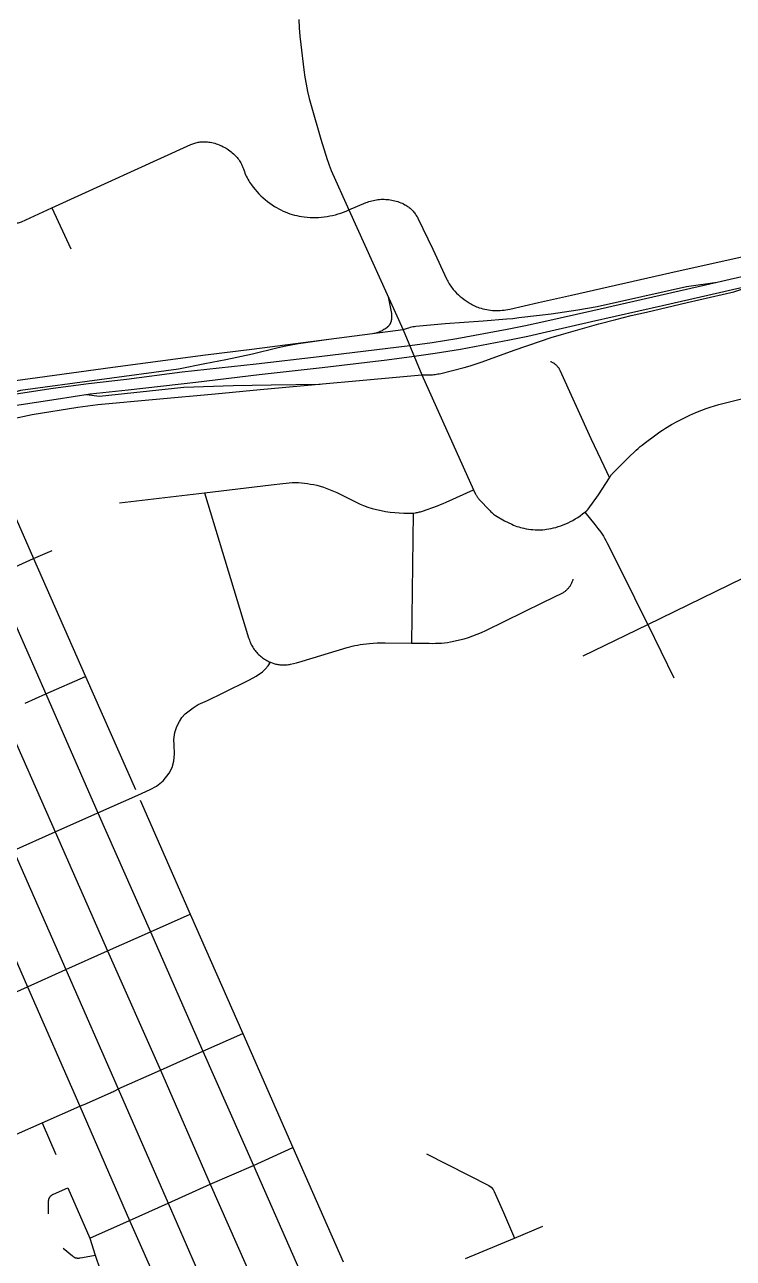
# Model space of a CAD drawing. Header units: inches. Extents: x 326453 to 344102, y 4677180 to 4689621.
# Drawn here: x 336773 to 338218, y 4681434 to 4683951 of the extents above; entities that cross this region are included whole.
import ezdxf

# ---------------------------------------------------------------- set-up
doc = ezdxf.new("R2010")
doc.units = ezdxf.units.IN
doc.header["$MEASUREMENT"] = 0
doc.layers.add('Street_Centreline', color=7, linetype='Continuous')

msp = doc.modelspace()

# ---------------------------------------------------------------- linework, layer by layer
at = {"layer": 'Street_Centreline'}
for p, q in [((336828.2248, 4683577.036), (336866.8934, 4683493.756)), ((337433.8224, 4683572.987), (337544.4397, 4683328.1357)), ((337544.4397, 4683328.1357), (337482.4452, 4683320.0595)), ((337544.4397, 4683328.1357), (337582.815, 4683236.2109)), ((337582.8147, 4683236.2108), (337688.5406, 4683002.0832)), ((336966.2419, 4682975.1941), (337139.7192, 4682995.458)), ((337564.9587, 4682954.6058), (337561.8441, 4682689.3037)), ((336709.8506, 4682825.5854), (336790.7626, 4682861.9171)), ((336790.7626, 4682861.9171), (336828.6893, 4682878.2991)), ((336790.7626, 4682861.9171), (336896.7669, 4682621.0427)), ((336709.8506, 4682825.5854), (336815.8379, 4682585.8239)), ((338043.9251, 4682726.8731), (338237.903, 4682821.8762)), ((338033.941, 4682746.9772), (338043.9251, 4682726.8731)), ((337911.9804, 4682663.3481), (338043.9251, 4682726.8731)), ((338043.9251, 4682726.8731), (338097.1152, 4682618.2282)), ((336815.8379, 4682585.8239), (336896.7669, 4682621.0427)), ((336896.7669, 4682621.0427), (336998.4497, 4682390.7793)), ((336773.3548, 4682566.7692), (336815.8379, 4682585.8239)), ((336815.8379, 4682585.8239), (336921.8534, 4682342.7848)), ((336728.0998, 4682546.4713), (336835.0896, 4682304.35)), ((337008.0119, 4682369.0377), (337109.8932, 4682136.3236)), ((336835.0896, 4682304.35), (336921.8534, 4682342.7848)), ((336921.8534, 4682342.7848), (337029.3214, 4682100.2249)), ((336749.982, 4682266.106), (336835.0896, 4682304.35)), ((336835.0896, 4682304.35), (336941.6468, 4682061.1988)), ((336749.982, 4682266.106), (336856.4408, 4682023.2584)), ((336671.9608, 4682231.0464), (336778.2187, 4681988.0085)), ((337029.3214, 4682100.2249), (337109.8932, 4682136.3236)), ((337109.8932, 4682136.3236), (337217.2841, 4681893.0267)), ((336941.6468, 4682061.1988), (337029.3214, 4682100.2249)), ((337029.3214, 4682100.2249), (337135.9908, 4681856.7876)), ((336856.4408, 4682023.2584), (336941.6468, 4682061.1988)), ((336941.6468, 4682061.1988), (337049.3384, 4681818.176)), ((336778.2187, 4681988.0085), (336856.4408, 4682023.2584)), ((336856.4408, 4682023.2584), (336963.1504, 4681779.7716)), ((336695.5568, 4681951.62), (336778.2187, 4681988.0085)), ((336778.2187, 4681988.0085), (336884.8747, 4681744.8105)), ((337135.9908, 4681856.7876), (337217.2841, 4681893.0267)), ((337217.2841, 4681893.0267), (337319.7291, 4681660.1117)), ((337049.3384, 4681818.176), (337135.9908, 4681856.7876)), ((337135.9908, 4681856.7876), (337239.3625, 4681623.7208)), ((336963.1504, 4681779.7716), (337049.3384, 4681818.176)), ((337049.3384, 4681818.176), (337151.0312, 4681585.2724)), ((336963.1504, 4681779.7716), (337065.144, 4681546.8424)), ((336808.0054, 4681710.8947), (336884.8747, 4681744.8105)), ((336884.8747, 4681744.8105), (336986.7228, 4681511.7532)), ((336756.1266, 4681687.7426), (336808.0054, 4681710.8947)), ((336808.0054, 4681710.8947), (336835.9965, 4681646.2851)), ((337239.3625, 4681623.7208), (337319.7291, 4681660.1117)), ((337319.7291, 4681660.1117), (337422.4082, 4681427.2737)), ((337151.0312, 4681585.2724), (337239.3625, 4681623.7208)), ((337239.3625, 4681623.7208), (337341.3392, 4681391.7192)), ((336860.4319, 4681578.3891), (336905.1488, 4681475.2532)), ((337065.144, 4681546.8424), (337151.0312, 4681585.2724)), ((337151.0312, 4681585.2724), (337254.3508, 4681352.5324)), ((336986.7228, 4681511.7532), (337065.144, 4681546.8424)), ((337065.144, 4681546.8424), (337167.333, 4681313.9106)), ((336905.1488, 4681475.2532), (336986.7228, 4681511.7532)), ((336986.7228, 4681511.7532), (337089.0431, 4681279.2282)), ((337771.8527, 4681475.3393), (337829.8147, 4681499.9283)), ((336905.1488, 4681475.2532), (336916.2703, 4681441.0807)), ((337671.7491, 4681433.7632), (337771.8527, 4681475.3393))]:
    msp.add_line(p, q, dxfattribs=at)
for points in [[(337332.063, 4683961.3791), (337332.7144, 4683944.4163), (337333.9522, 4683927.4863), (337335.775, 4683910.6092), (337342.294, 4683858.6819), (337344.2858, 4683843.9346), (337346.754, 4683829.2595), (337349.696, 4683814.672), (337353.1085, 4683800.1874), (337356.9882, 4683785.8208), (337376.7392, 4683717.1207), (337389.9557, 4683675.5927), (337391.6672, 4683669.957), (337393.5774, 4683664.3855), (337395.684, 4683658.8853), (337397.9843, 4683653.4632), (337433.8224, 4683572.987)], [(336828.2248, 4683577.036), (337111.7769, 4683706.1142), (337113.7756, 4683706.9841), (337115.8021, 4683707.7868), (337117.8543, 4683708.5215), (337119.9298, 4683709.1873), (337122.0264, 4683709.7835), (337124.1417, 4683710.3095), (337126.2733, 4683710.7646), (337128.419, 4683711.1483), (337130.5763, 4683711.4603), (337132.7428, 4683711.7002), (337134.916, 4683711.8676), (337137.0937, 4683711.9625), (337139.2733, 4683711.9847), (337141.4524, 4683711.9341), (337143.6286, 4683711.8109), (337145.7995, 4683711.6152), (337147.9627, 4683711.3472), (337151.0687, 4683710.8565), (337154.1565, 4683710.262), (337157.2226, 4683709.5645), (337160.2637, 4683708.7646), (337163.2762, 4683707.8633), (337166.2569, 4683706.8616), (337169.2024, 4683705.7606), (337172.1093, 4683704.5616), (337174.9744, 4683703.2659), (337177.7945, 4683701.875), (337180.5665, 4683700.3904), (337183.2872, 4683698.8137), (337185.9535, 4683697.1469), (337188.5625, 4683695.3916), (337191.1113, 4683693.55), (337193.5969, 4683691.624), (337196.0166, 4683689.6158), (337198.3677, 4683687.5277), (337200.6476, 4683685.362), (337202.4856, 4683683.4926), (337204.2575, 4683681.5603), (337205.9611, 4683679.5676), (337207.5943, 4683677.5168), (337209.1552, 4683675.4104), (337210.6419, 4683673.251), (337212.0525, 4683671.0412), (337213.3855, 4683668.7836), (337214.639, 4683666.4811), (337215.8117, 4683664.1363), (337216.9021, 4683661.7521), (337217.9089, 4683659.3315), (337218.8309, 4683656.8773), (337219.6669, 4683654.3924), (337220.7635, 4683651.1243), (337221.9678, 4683647.8943), (337223.2785, 4683644.7059), (337224.6941, 4683641.5628), (337226.2131, 4683638.4683), (337227.8339, 4683635.4258), (337229.5545, 4683632.4387), (337231.3733, 4683629.5103), (337233.288, 4683626.6438), (337235.2967, 4683623.8423), (337238.8723, 4683619.1891), (337242.5997, 4683614.6567), (337246.4751, 4683610.2501), (337250.4942, 4683605.9741), (337254.6524, 4683601.8334), (337258.9454, 4683597.8326), (337263.3684, 4683593.9759), (337267.9166, 4683590.2677), (337272.5849, 4683586.712), (337277.3683, 4683583.3126), (337282.2616, 4683580.0734), (337286.468, 4683577.4891), (337290.7613, 4683575.0519), (337295.1363, 4683572.7645), (337299.5877, 4683570.6299), (337304.1104, 4683568.6504), (337308.6987, 4683566.8285), (337313.3474, 4683565.1665), (337318.0507, 4683563.6661), (337322.8031, 4683562.3293), (337327.5989, 4683561.1577), (337332.4324, 4683560.1526), (337337.2977, 4683559.3153), (337343.0618, 4683558.5273), (337348.8496, 4683557.9391), (337354.6543, 4683557.5513), (337360.469, 4683557.3643), (337366.2867, 4683557.3784), (337372.1003, 4683557.5936), (337377.9031, 4683558.0096), (337383.6881, 4683558.6259), (337389.4482, 4683559.4417), (337395.1768, 4683560.4562), (337400.8668, 4683561.6681), (337406.5116, 4683563.0759), (337412.1043, 4683564.6779), (337417.6383, 4683566.4723), (337423.107, 4683568.4569), (337428.5039, 4683570.6293), (337433.8224, 4683572.987)], [(337433.8224, 4683572.987), (337469.0762, 4683587.6608), (337472.0091, 4683588.8021), (337474.979, 4683589.8433), (337477.9824, 4683590.7834), (337481.0159, 4683591.6212), (337484.0761, 4683592.3558), (337487.1594, 4683592.9863), (337490.2623, 4683593.5121), (337493.3812, 4683593.9324), (337496.5126, 4683594.2469), (337499.6528, 4683594.4551), (337502.7983, 4683594.5568), (337505.9454, 4683594.552), (337509.0906, 4683594.4406), (337512.2301, 4683594.2227), (337515.3605, 4683593.8986), (337518.4781, 4683593.4686), (337521.5794, 4683592.9333), (337524.6607, 4683592.2933), (337527.7187, 4683591.5493), (337530.7496, 4683590.7022), (337533.7501, 4683589.7528), (337536.7168, 4683588.7024), (337539.6462, 4683587.5522), (337542.5349, 4683586.3033), (337545.3797, 4683584.9574), (337548.1772, 4683583.5158), (337550.0634, 4683582.4602), (337551.9116, 4683581.3393), (337553.7194, 4683580.1545), (337555.4847, 4683578.9072), (337557.2053, 4683577.5989), (337558.8792, 4683576.2312), (337560.5042, 4683574.8059), (337562.0783, 4683573.3247), (337563.5998, 4683571.7893), (337565.0666, 4683570.2017), (337566.477, 4683568.5637), (337567.8293, 4683566.8775), (337569.1218, 4683565.145), (337570.3529, 4683563.3684), (337571.5212, 4683561.5498), (337572.6252, 4683559.6915), (337573.6636, 4683557.7957), (337574.635, 4683555.8648), (337605.0787, 4683492.6217), (337633.0391, 4683432.4), (337634.2704, 4683429.7856), (337635.5866, 4683427.2128), (337636.9861, 4683424.6843), (337638.4674, 4683422.2029), (337640.0291, 4683419.7713), (337641.6693, 4683417.392), (337643.3865, 4683415.0675), (337645.1786, 4683412.8004), (337647.0439, 4683410.5931), (337650.3916, 4683406.8932), (337653.867, 4683403.3128), (337657.4656, 4683399.8565), (337661.1832, 4683396.5284), (337665.0152, 4683393.3327), (337668.9568, 4683390.2732), (337673.0031, 4683387.3537), (337677.1494, 4683384.5778), (337681.3903, 4683381.9489), (337683.9226, 4683380.4927), (337686.4987, 4683379.1158), (337689.1164, 4683377.8193), (337691.773, 4683376.6046), (337694.4659, 4683375.4729), (337697.1926, 4683374.4252), (337699.9506, 4683373.4626), (337703.7072, 4683372.2871), (337707.5019, 4683371.2405), (337711.33, 4683370.3241), (337715.1872, 4683369.5389), (337719.0689, 4683368.8858), (337722.9707, 4683368.3657), (337726.8879, 4683367.979), (337730.8161, 4683367.7263), (337734.7506, 4683367.6078), (337738.6868, 4683367.6237), (337742.6203, 4683367.774), (337746.5463, 4683368.0584), (337750.4603, 4683368.4767), (337754.3577, 4683369.0284), (337758.234, 4683369.7128), (337762.0847, 4683370.5291), (337820.817, 4683384.0317), (337888.0197, 4683398.8623), (338088.4932, 4683444.3251), (338244.6144, 4683479.1117)], [(336733.0533, 4683546.4085), (336734.9634, 4683546.0023), (336736.8862, 4683545.6608), (336738.8193, 4683545.3846), (336740.7608, 4683545.1737), (336742.7082, 4683545.0286), (336744.6594, 4683544.9494), (336746.6122, 4683544.9361), (336748.5644, 4683544.9888), (336750.5136, 4683545.1074), (336752.4577, 4683545.2918), (336754.3945, 4683545.5418), (336756.3217, 4683545.8571), (336758.2372, 4683546.2372), (336760.1387, 4683546.6819), (336762.0241, 4683547.1906), (336763.8913, 4683547.7626), (336765.7381, 4683548.3975), (336828.2248, 4683577.036)], [(338321.2576, 4683455.7983), (338185.2783, 4683424.533), (338069.0453, 4683398.0326), (337931.3823, 4683366.961), (337831.6649, 4683344.3824), (337794.4418, 4683336.2281), (337757.0452, 4683328.9107), (337654.0509, 4683309.9548), (337603.6351, 4683302.0226), (337558.0063, 4683295.6381)], [(337566.9192, 4683274.2878), (337609.8965, 4683280.3185), (337661.5032, 4683289.1294), (337761.8924, 4683307.9433), (337799.0975, 4683315.58), (337837.2435, 4683324.0668), (337929.2597, 4683344.9847), (338073.696, 4683377.6128), (338189.9289, 4683404.1132), (338325.9082, 4683435.3785)], [(338185.2783, 4683424.533), (338122.719, 4683415.6699), (337940.6491, 4683375.3953), (337901.0276, 4683368.2672), (337846.7781, 4683360.502), (337822.5825, 4683357.2612), (337780.4854, 4683352.3956), (337768.2872, 4683350.9753), (337756.0582, 4683349.8493), (337708.2519, 4683346.0277), (337630.7159, 4683340.252), (337570.8635, 4683335.0436), (337567.8338, 4683334.6388), (337564.8201, 4683334.1277), (337561.8264, 4683333.5108), (337558.8562, 4683332.7889), (337555.9132, 4683331.9629), (337553.0011, 4683331.0339), (337544.4397, 4683328.1357)], [(337582.8147, 4683236.2108), (337601.3721, 4683236.6718), (337604.2465, 4683236.7906), (337607.1153, 4683237.0041), (337609.9756, 4683237.312), (337612.8242, 4683237.7141), (337615.6579, 4683238.2098), (337618.4738, 4683238.7987), (337621.2687, 4683239.4801), (337669.0206, 4683251.6493), (337681.4245, 4683255.0162), (337693.7178, 4683258.7667), (337705.8887, 4683262.897), (337771.4305, 4683286.7675), (337825.1461, 4683305.3033), (337846.4628, 4683312.2985), (337867.9823, 4683318.6427), (337944.1861, 4683340.6626), (337978.4912, 4683349.5237), (338010.0982, 4683357.229), (338041.1528, 4683364.2066), (338124.0246, 4683383.8551), (338219.2061, 4683405.5998), (338272.6855, 4683423.1412)], [(337513.9388, 4683395.6495), (337520.6138, 4683361.4483), (337520.8147, 4683360.3179), (337520.9775, 4683359.1814), (337521.1021, 4683358.0401), (337521.1881, 4683356.8952), (337521.2357, 4683355.7481), (337521.2446, 4683354.6001), (337521.2149, 4683353.4524), (337521.1467, 4683352.3063), (337521.04, 4683351.1632), (337520.8949, 4683350.0243), (337520.7116, 4683348.891), (337520.4902, 4683347.7644), (337520.2312, 4683346.6459), (337519.9346, 4683345.5368), (337519.601, 4683344.4383), (337519.3338, 4683343.6549), (337519.04, 4683342.881), (337518.7199, 4683342.1177), (337518.3741, 4683341.3657), (337518.0027, 4683340.6259), (337517.6064, 4683339.8993), (337517.1855, 4683339.1866), (337516.7405, 4683338.4886), (337516.272, 4683337.8063), (337515.7805, 4683337.1403), (337515.2665, 4683336.4915), (337514.7307, 4683335.8606), (337514.1737, 4683335.2483), (337513.5961, 4683334.6554), (337512.9987, 4683334.0825), (337512.382, 4683333.5304), (337511.7469, 4683332.9996), (337511.0941, 4683332.4908), (337509.2725, 4683331.1677), (337507.4074, 4683329.9068), (337505.5009, 4683328.7093), (337503.5552, 4683327.5766), (337501.5726, 4683326.5101), (337499.5551, 4683325.5108), (337497.5052, 4683324.58), (337495.4251, 4683323.7187), (337493.3172, 4683322.9279), (337491.1839, 4683322.2085), (337489.0276, 4683321.5612), (337486.8508, 4683320.9869), (337484.6558, 4683320.4861), (337482.4452, 4683320.0595)], [(337482.4452, 4683320.0595), (337236.145, 4683288.2992), (337141.1762, 4683276.397), (336952.6381, 4683251.3834), (336798.4266, 4683230.3291), (336723.5992, 4683219.945), (336586.5038, 4683201.0542), (336568.9756, 4683198.1414), (336567.6064, 4683197.9247), (336566.2456, 4683197.6598), (336564.895, 4683197.347), (336543.5262, 4683191.2154)], [(337392.766, 4683308.4954), (337330.9196, 4683299.4674), (337316.2546, 4683297.095), (337301.6699, 4683294.2711), (337287.1792, 4683290.9985), (337237.0729, 4683278.8132), (337183.2576, 4683267.248), (337139.7857, 4683258.5869), (337086.3424, 4683248.2703), (336763.9615, 4683204.2215), (336722.6851, 4683191.977)], [(337558.0063, 4683295.6381), (337373.0394, 4683273.0099), (337244.8295, 4683258.5433), (337094.0874, 4683241.6505), (336980.0032, 4683227.086), (336902.6595, 4683218.2906), (336830.7898, 4683208.7416), (336718.8108, 4683191.3762), (336674.3134, 4683182.8392), (336626.9707, 4683174.0335), (336557.1763, 4683158.8559)], [(336566.3366, 4683137.7969), (336633.2322, 4683152.3294), (336677.6043, 4683160.7529), (336725.0722, 4683169.6721), (336837.0512, 4683187.0375), (336906.3069, 4683197.4419), (336983.9631, 4683205.6784), (337121.6723, 4683221.7714), (337251.0909, 4683236.8392), (337379.3008, 4683251.3058), (337511.7071, 4683267.3573), (337566.9192, 4683274.2878)], [(337844.9915, 4683263.996), (337846.1289, 4683263.5268), (337847.2499, 4683263.0197), (337848.3533, 4683262.4754), (337849.4378, 4683261.8944), (337850.5023, 4683261.2774), (337851.5455, 4683260.6251), (337852.5663, 4683259.9382), (337853.5634, 4683259.2175), (337854.5359, 4683258.4638), (337855.4826, 4683257.6779), (337856.4024, 4683256.8608), (337857.2943, 4683256.0132), (337858.1573, 4683255.1363), (337858.9904, 4683254.231), (337859.7928, 4683253.2982), (337860.5634, 4683252.3391), (337861.3015, 4683251.3548), (337862.0062, 4683250.3462), (337862.6767, 4683249.3146), (337863.3122, 4683248.2611), (337863.9121, 4683247.1869), (337864.4757, 4683246.0932), (337927.4331, 4683106.6377), (337947.7278, 4683063.5586), (337965.4999, 4683026.648)], [(336580.9745, 4683105.0512), (336629.8924, 4683118.2104), (336698.4885, 4683136.3934), (336787.9139, 4683155.3186), (336881.2555, 4683170.6867), (336921.9293, 4683175.6996), (337040.6052, 4683187.0002), (337160.8981, 4683197.7682), (337252.6788, 4683206.6785), (337582.8192, 4683236.2008)], [(336898.7501, 4683196.3066), (336925.5114, 4683193.206), (337097.5725, 4683211.5171), (337198.1165, 4683214.6689), (337275.5686, 4683216.3756), (337375.7078, 4683217.6808)], [(337965.4999, 4683026.648), (337966.8771, 4683028.7629), (337967.6848, 4683029.962), (337968.5295, 4683031.1352), (337969.4105, 4683032.2815), (337970.3269, 4683033.3997), (337971.2777, 4683034.4888), (337972.262, 4683035.5476), (337973.279, 4683036.5752), (338003.9706, 4683067.0715), (338020.4043, 4683082.9435), (338024.2054, 4683086.5069), (338028.1109, 4683089.9558), (338032.1172, 4683093.2869), (338036.2209, 4683096.4974), (338062.906, 4683116.2083), (338068.4077, 4683120.1439), (338074.0268, 4683123.9101), (338079.7581, 4683127.5032), (338092.4348, 4683134.9438), (338105.3144, 4683142.0274), (338117.296, 4683148.1883), (338129.4445, 4683154.0133), (338141.7503, 4683159.4979), (338154.2041, 4683164.6378), (338162.6393, 4683167.8472), (338171.1608, 4683170.8201), (338179.7619, 4683173.5541), (338188.4359, 4683176.0472), (338240.6319, 4683188.6795)], [(336693.0677, 4683108.4889), (336690.8739, 4683095.9815), (336690.771, 4683095.2706), (336690.6924, 4683094.5567), (336690.638, 4683093.8405), (336690.608, 4683093.1228), (336690.6024, 4683092.4046), (336690.6212, 4683091.6865), (336690.6644, 4683090.9696), (336690.7319, 4683090.2545), (336690.8236, 4683089.5421), (336690.9395, 4683088.8332), (336691.0794, 4683088.1287), (336691.2431, 4683087.4293), (336691.4305, 4683086.7359), (336691.6414, 4683086.0493), (336691.8754, 4683085.3702), (336692.1324, 4683084.6995), (336692.412, 4683084.0379), (336790.7626, 4682861.9171)], [(337139.7192, 4682995.458), (337275.1913, 4683011.8218), (337299.5379, 4683015.0885), (337305.795, 4683015.8174), (337312.0737, 4683016.328), (337318.3664, 4683016.6198), (337324.6654, 4683016.6923), (337330.9631, 4683016.5455), (337337.2518, 4683016.1796), (337343.5241, 4683015.5949), (337349.7721, 4683014.7923), (337355.9885, 4683013.7727), (337362.1656, 4683012.5373), (337368.2959, 4683011.0876), (337375.3324, 4683009.1687), (337382.3012, 4683007.017), (337389.1947, 4683004.6349), (337396.0052, 4683002.025), (337402.7253, 4682999.1903), (337409.3474, 4682996.1338), (337415.8643, 4682992.859), (337454.0632, 4682973.764), (337457.2303, 4682972.3203), (337460.4451, 4682970.9862), (337463.7038, 4682969.7631), (337472.5809, 4682966.7786), (337481.5573, 4682964.1079), (337490.622, 4682961.7543), (337499.7639, 4682959.7207), (337508.9715, 4682958.0096), (337518.2336, 4682956.6231), (337527.5387, 4682955.563), (337536.8753, 4682954.8305), (337546.2319, 4682954.4265), (337555.5969, 4682954.3516), (337564.9587, 4682954.6058)], [(337915.6507, 4682956.2241), (337917.5607, 4682957.7485), (337918.1446, 4682958.2301), (337918.7126, 4682958.7302), (337919.2642, 4682959.2484), (337919.7989, 4682959.7841), (337920.316, 4682960.3367), (337920.815, 4682960.9057), (337921.2955, 4682961.4905), (337921.7568, 4682962.0905), (337922.1986, 4682962.705), (337943.1488, 4682991.405), (337965.4999, 4683026.648)], [(337139.7192, 4682995.458), (337229.4894, 4682700.0294), (337230.2626, 4682697.4918), (337231.1232, 4682694.9825), (337232.0701, 4682692.5045), (337233.1023, 4682690.0608), (337234.2185, 4682687.6543), (337235.4174, 4682685.2879), (337236.6975, 4682682.9644), (337238.0573, 4682680.6867), (337239.4952, 4682678.4574), (337241.0094, 4682676.2792), (337242.5981, 4682674.1548), (337244.2594, 4682672.0867), (337245.9914, 4682670.0774), (337247.7919, 4682668.1292), (337249.6588, 4682666.2446), (337251.5898, 4682664.4257), (337253.5827, 4682662.6748), (337255.635, 4682660.994), (337257.7442, 4682659.3852), (337259.908, 4682657.8505), (337262.1235, 4682656.3916), (337264.3883, 4682655.0103), (337266.6996, 4682653.7083), (337269.0545, 4682652.4871), (337271.4503, 4682651.3481), (337273.9504, 4682650.2668)], [(337564.9587, 4682954.6058), (337569.5744, 4682955.1595), (337571.6705, 4682955.4437), (337573.7569, 4682955.7919), (337575.8317, 4682956.2041), (337577.8928, 4682956.6796), (337579.9384, 4682957.2181), (337581.9665, 4682957.8191), (337583.9753, 4682958.482), (337614.6232, 4682969.5571), (337620.6089, 4682971.8289), (337626.519, 4682974.2908), (337632.3474, 4682976.9404), (337688.5406, 4683002.0832)], [(337688.5406, 4683002.0832), (337692.4703, 4682993.2413), (337692.9811, 4682992.1401), (337693.5269, 4682991.0559), (337694.1073, 4682989.9897), (337694.7217, 4682988.9427), (337695.3694, 4682987.916), (337696.0496, 4682986.9106), (337696.7619, 4682985.9276), (337697.5053, 4682984.968), (337698.2792, 4682984.0327), (337699.0827, 4682983.1228), (337722.0234, 4682958.8381), (337723.7576, 4682957.0664), (337725.5535, 4682955.3574), (337727.4089, 4682953.7131), (337729.3215, 4682952.1357), (337731.2888, 4682950.6272), (337733.3085, 4682949.1893), (337751.5261, 4682938.5311), (337766.6401, 4682931.5155), (337770.0064, 4682930.0194), (337773.4199, 4682928.6343), (337776.8769, 4682927.3616), (337780.3737, 4682926.2027), (337783.9065, 4682925.1588), (337787.4717, 4682924.2312), (337791.0652, 4682923.4207), (337795.6641, 4682922.5371), (337800.2883, 4682921.7977), (337804.9334, 4682921.2033), (337809.5948, 4682920.7545), (337814.2679, 4682920.4517), (337818.9483, 4682920.2952), (337822.6017, 4682920.2864), (337826.2536, 4682920.3901), (337829.9006, 4682920.6062), (337833.5392, 4682920.9344), (337837.166, 4682921.3745), (337842.0477, 4682922.1271), (337846.9013, 4682923.0437), (337851.7213, 4682924.1231), (337856.5022, 4682925.3641), (337861.2387, 4682926.7653), (337866.3407, 4682928.467), (337871.3803, 4682930.3458), (337876.3511, 4682932.3992), (337881.2473, 4682934.625), (337886.0628, 4682937.0203), (337890.7918, 4682939.5822), (337895.9614, 4682942.6052), (337901.0367, 4682945.7839), (337906.013, 4682949.1153), (337910.8859, 4682952.5965), (337915.6507, 4682956.2241)], [(337915.6507, 4682956.2241), (337935.9564, 4682931.1234), (337942.0526, 4682923.3405), (337947.9008, 4682915.3696), (337950.6655, 4682911.338), (337953.2987, 4682907.2193), (337955.7975, 4682903.0176), (337958.1594, 4682898.7376), (337960.382, 4682894.3834), (337999.5592, 4682816.2045), (338033.941, 4682746.9772)], [(337561.8441, 4682689.3037), (337598.1103, 4682688.931), (337604.3057, 4682688.7594), (337610.5033, 4682688.7807), (337616.6973, 4682688.9948), (337622.8817, 4682689.4016), (337629.0504, 4682690.0006), (337635.1974, 4682690.7913), (337641.3169, 4682691.7729), (337650.6189, 4682693.5808), (337659.8525, 4682695.7102), (337669.0067, 4682698.1586), (337678.0705, 4682700.9231), (337687.0329, 4682704.0003), (337695.8832, 4682707.3864), (337704.6108, 4682711.0776), (337713.205, 4682715.0692), (337829.5452, 4682772.0913), (337871.8038, 4682792.7201), (337873.1134, 4682793.5759), (337874.3929, 4682794.476), (337875.6407, 4682795.4195), (337876.8554, 4682796.4053), (337878.0357, 4682797.4322), (337879.1799, 4682798.4989), (337880.287, 4682799.6043), (337881.3554, 4682800.747), (337882.3841, 4682801.9256), (337883.3716, 4682803.1389), (337884.317, 4682804.3853), (337885.2191, 4682805.6635), (337886.0768, 4682806.9718), (337886.8891, 4682808.3088), (337887.6551, 4682809.6728), (337888.3738, 4682811.0623), (337889.0444, 4682812.4757), (337889.6662, 4682813.9112), (337890.2383, 4682815.3673), (337890.7602, 4682816.8421), (337891.2311, 4682818.3339), (337891.6507, 4682819.841)], [(337273.9504, 4682650.2668), (337280.8778, 4682647.7474), (337282.9235, 4682647.1246), (337284.9887, 4682646.5703), (337287.0714, 4682646.0852), (337289.169, 4682645.6699), (337291.2793, 4682645.3247), (337293.4, 4682645.0501), (337295.5286, 4682644.8465), (337297.6629, 4682644.7139), (337299.8004, 4682644.6526), (337301.9387, 4682644.6626), (337304.0755, 4682644.744), (337306.2084, 4682644.8965), (337308.3351, 4682645.1202), (337310.4531, 4682645.4146), (337312.5601, 4682645.7795), (337314.6537, 4682646.2146), (337326.7927, 4682649.1806), (337338.8162, 4682652.5843), (337430.3713, 4682680.2393), (337435.6667, 4682681.7471), (337441.0057, 4682683.092), (337446.3834, 4682684.2727), (337451.7948, 4682685.2881), (337457.2347, 4682686.1372), (337475.7189, 4682688.4635), (337483.8365, 4682689.2393), (337491.9743, 4682689.7617), (337500.1245, 4682690.0302), (337508.2791, 4682690.0445), (337561.8441, 4682689.3037)], [(336921.8534, 4682342.7848), (337003.5484, 4682379.2332), (337028.2911, 4682390.3807), (337041.6831, 4682397.4922), (337055.2843, 4682408.5778), (337067.4502, 4682423.9138), (337073.623, 4682435.4178), (337076.9961, 4682448.2419), (337078.4608, 4682463.3016), (337077.8378, 4682481.334), (337076.7916, 4682492.4196), (337078.8963, 4682506.6882), (337082.6628, 4682518.8195), (337088.1197, 4682529.544), (337093.1417, 4682537.7013), (337100.0469, 4682545.2312), (337115.989, 4682557.4035), (337126.6608, 4682563.6784), (337145.7025, 4682572.254), (337176.1178, 4682587.3616), (337230.989, 4682614.4894), (337245.0593, 4682621.9548), (337257.8236, 4682630.3213), (337263.4733, 4682635.7595), (337269.5415, 4682642.7665), (337273.9504, 4682650.2668)], [(336884.8747, 4681744.8105), (336889.5045, 4681746.4893), (336894.0868, 4681748.2939), (336898.6182, 4681750.2227), (336924.761, 4681761.7747), (336947.8292, 4681772.1046), (336949.9756, 4681773.0111), (336952.094, 4681773.9811), (336954.1826, 4681775.0139), (336956.2394, 4681776.1085), (336962.5436, 4681779.4606), (336963.1504, 4681779.7716)], [(337592.656, 4681647.6333), (337719.5214, 4681582.5693), (337723.9939, 4681579.3471), (337728.3515, 4681574.9913), (337730.2883, 4681570.6356), (337749.6554, 4681527.5618), (337771.8527, 4681475.3393)], [(336821.2527, 4681524.9769), (336821.3715, 4681549.4278), (336821.3502, 4681549.9731), (336821.3474, 4681550.5188), (336821.3629, 4681551.0643), (336821.3969, 4681551.609), (336821.4493, 4681552.1521), (336821.5199, 4681552.6933), (336821.6088, 4681553.2317), (336821.7158, 4681553.7668), (336821.8408, 4681554.298), (336821.9837, 4681554.8247), (336822.1443, 4681555.3462), (336822.3223, 4681555.8621), (336822.5177, 4681556.3716), (336822.7302, 4681556.8742), (336822.9596, 4681557.3694), (336823.2055, 4681557.8566), (336823.4677, 4681558.3352), (336823.7459, 4681558.8046), (336824.0525, 4681559.2844), (336824.3749, 4681559.7536), (336824.7127, 4681560.2119), (336825.0657, 4681560.6586), (336825.4333, 4681561.0934), (336825.8153, 4681561.5156), (336826.2111, 4681561.9248), (336826.6203, 4681562.3206), (336827.0425, 4681562.7026), (336827.4772, 4681563.0703), (336827.924, 4681563.4232), (336828.3822, 4681563.7611), (336828.8515, 4681564.0835), (336829.3312, 4681564.39), (336829.821, 4681564.6804), (336830.3201, 4681564.9543), (336830.8281, 4681565.2114), (336831.3443, 4681565.4515), (336860.4319, 4681578.3891)], [(336851.006, 4681455.2639), (336869.9611, 4681439.0753), (336871.4042, 4681438.0959), (336872.8187, 4681437.0755), (336873.0729, 4681436.8932), (336873.3332, 4681436.7196), (336873.5993, 4681436.555), (336873.8708, 4681436.3995), (336874.1474, 4681436.2533), (336874.4289, 4681436.1167), (336874.7148, 4681435.9897), (336875.0049, 4681435.8725), (336875.2989, 4681435.7653), (336875.5963, 4681435.6681), (336875.8968, 4681435.5811), (336876.2001, 4681435.5043), (336877.0522, 4681435.3197), (336877.9101, 4681435.1647), (336878.773, 4681435.0395), (336879.6396, 4681434.9444), (336880.509, 4681434.8793), (336881.3802, 4681434.8445), (336882.252, 4681434.8399), (336883.1235, 4681434.8655), (336883.9936, 4681434.9214), (336884.8612, 4681435.0074), (336885.7253, 4681435.1234), (336890.4196, 4681435.8368), (336916.2703, 4681441.0807)], [(336916.2703, 4681441.0807), (336926.3369, 4681411.1669), (336928.1153, 4681406.1383), (336930.0466, 4681401.1665), (336932.1291, 4681396.256), (336958.1939, 4681337.0466), (336991.8302, 4681261.0826), (337001.1955, 4681239.6161)]]:
    msp.add_lwpolyline(points, dxfattribs=at)

doc.saveas('drawing.dxf')
